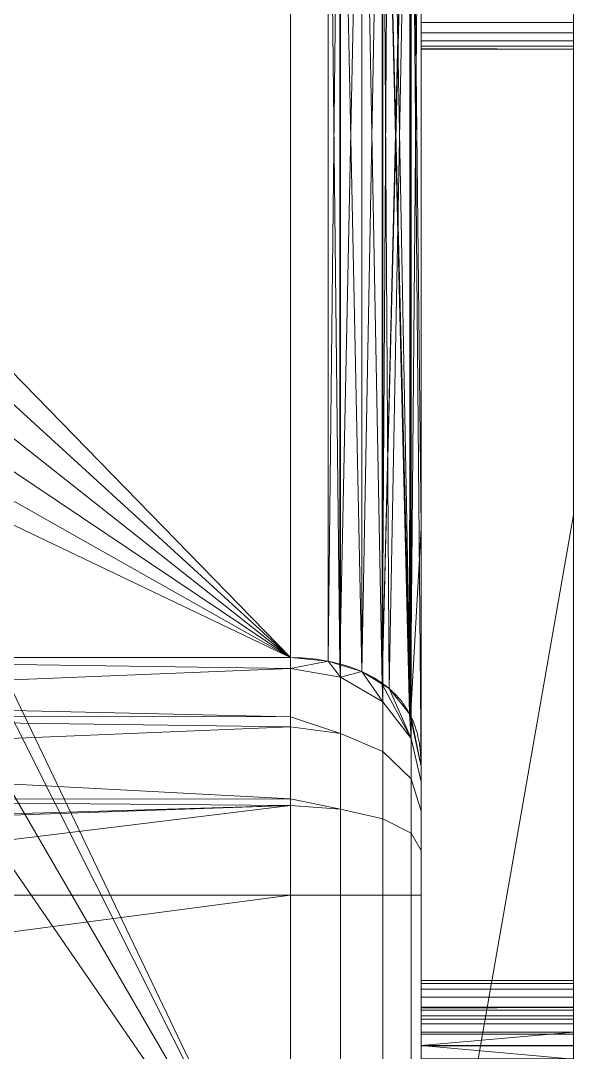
# Model space of a CAD drawing. Header units: millimetres. Extents: x 9475.8 to 9512, y -109.2 to -28.5.
# Drawn here: x 9499.3 to 9512, y -91.06 to -67.37 of the extents above; entities that cross this region are included whole.
import ezdxf

# ---------------------------------------------------------------- set-up
doc = ezdxf.new("R2010")
doc.units = ezdxf.units.MM
doc.layers.add('1', color=7, linetype='Continuous', true_color=0xffffff)

# ---------------------------------------------------------------- blocks, each defined once
blk = doc.blocks.new('130_11_0433_8001_000')
at = {"layer": '1', "color": 252, "linetype": 'Continuous', "lineweight": 18}
for points in [[(9512.000084, -78.721426, 46.500001), (9512.000084, -53.534824, 46.500001), (9508.500099, -34.034822, 46.500001), (9508.500099, -98.692328, 46.500001)], [(9508.500099, -98.692328, -46.500001), (9508.500099, -34.034822, -46.500001), (9512.000084, -53.534824, -46.500001), (9512.000084, -78.721426, -46.500001)], [(9508.500099, -98.692328, 46.500001), (9508.500099, -34.034822, 46.500001), (9508.500099, -66.222958, 38.967222), (9508.500099, -66.846691, 38.967222)], [(9508.500099, -34.034822, -46.500001), (9508.500099, -98.692328, -46.500001), (9508.500099, -66.534825, -39.000001), (9508.500099, -65.924719, -38.87032)], [(9492.045403, -67.061074, 28.5), (9492.890358, -68.960443, 28.5), (9505.49984, -37.034824, 28.5)], [(9492.890358, -68.960443, -28.5), (9492.045403, -67.061074, -28.5), (9505.49984, -37.034824, -28.5)], [(9505.49984, -96.110865, 28.5), (9505.49984, -37.034824, 28.5), (9492.890358, -68.960443, 28.5), (9492.890358, -71.039557, 28.5)], [(9493.000031, -70, -28.5), (9492.890358, -68.960443, -28.5), (9505.49984, -37.034824, -28.5), (9505.49984, -96.110865, -28.5)], [(9505.49984, -37.034824, 28.5), (9505.49984, -96.110865, 28.5), (9506.648064, -96.110865, 28.728362), (9506.648064, -37.034824, 28.728362)], [(9506.648064, -37.034824, -28.728362), (9506.648064, -96.110865, -28.728362), (9505.49984, -96.110865, -28.5), (9505.49984, -37.034824, -28.5)], [(9506.648064, -37.034824, 28.728362), (9506.648064, -96.110865, 28.728362), (9507.621765, -96.110865, 29.378681), (9507.621765, -37.034824, 29.378681)], [(9507.621765, -37.034824, -29.378681), (9507.621765, -96.110865, -29.378681), (9506.648064, -96.110865, -28.728362), (9506.648064, -37.034824, -28.728362)], [(9507.621765, -37.034824, 29.378681), (9507.621765, -96.110865, 29.378681), (9508.271217, -96.110865, 30.35195), (9508.271217, -37.034824, 30.35195)], [(9508.271217, -37.034824, -30.35195), (9508.271217, -96.110865, -30.35195), (9507.621765, -96.110865, -29.378681), (9507.621765, -37.034824, -29.378681)], [(9508.271217, -37.034824, 30.35195), (9508.271217, -96.110865, 30.35195), (9508.500099, -96.110865, 31.500001), (9508.500099, -37.034824, 31.500001)], [(9508.500099, -37.034824, -31.500001), (9508.500099, -96.110865, -31.500001), (9508.271217, -96.110865, -30.35195), (9508.271217, -37.034824, -30.35195)], [(9508.500099, -66.534825, 35.999998), (9508.500099, -37.034824, 31.500001), (9508.500099, -96.110865, 31.500001)], [(9508.500099, -37.034824, -31.500001), (9508.500099, -89.608997, -36.75), (9508.500099, -90.026356, -36.286473)], [(9508.500099, -66.846691, -36.032777), (9508.500099, -89.416251, -37.343208), (9508.500099, -37.034824, -31.500001)], [(9508.500099, -37.034824, -31.500001), (9508.500099, -89.416251, -37.343208), (9508.500099, -89.608997, -36.75)], [(9508.500099, -90.026356, -36.286473), (9508.500099, -90.596169, -36.032777), (9508.500099, -96.110865, -31.500001), (9508.500099, -37.034824, -31.500001)], [(9508.500099, -66.534825, 11.5), (9508.500099, -65.924719, 11.629682), (9508.500099, -53.534824), (9508.500099, -79.029799)], [(9508.500099, -79.029799, 18.750001), (9508.500099, -53.534824, 18.750001), (9508.500099, -66.222958, 14.467222), (9508.500099, -66.846691, 14.467222)], [(9508.500099, -79.029799), (9508.500099, -53.534824), (9508.500099, -66.222958, -11.532779), (9508.500099, -66.846691, -11.532779)], [(9508.500099, -53.534824, 18.750001), (9508.500099, -79.029799, 18.750001), (9508.500099, -79.029799, 19.5), (9508.500099, -55.503685, 19.5)], [(9512.000084, -53.534824, 42.750001), (9512.000084, -78.721426, 42.750001), (9512.000084, -66.846691, 38.967222), (9512.000084, -66.222958, 38.967222)], [(9512.000084, -53.534824, 25.250001), (9512.000084, -78.721426, 25.250001), (9512.000084, -66.846691, 14.467222), (9512.000084, -66.222958, 14.467222)], [(9512.000084, -53.534824), (9512.000084, -78.721426), (9512.000084, -66.846691, -11.532779), (9512.000084, -66.222958, -11.532779)], [(9512.000084, -53.534824, -25.250001), (9512.000084, -78.721426, -25.250001), (9512.000084, -66.846691, -36.032777), (9512.000084, -66.222958, -36.032777)], [(9512.000084, -65.924719, -38.87032), (9512.000084, -66.534825, -39.000001), (9512.000084, -78.721426, -46.500001), (9512.000084, -53.534824, -46.500001)], [(9512.000084, -65.924719, -14.370319), (9512.000084, -66.534825, -14.5), (9512.000084, -78.721426, -25.250001), (9512.000084, -53.534824, -25.250001)], [(9512.000084, -65.924719, 11.629682), (9512.000084, -66.534825, 11.5), (9512.000084, -78.721426), (9512.000084, -53.534824)], [(9512.000084, -65.924719, 36.129683), (9512.000084, -66.534825, 35.999998), (9512.000084, -78.721426, 25.250001), (9512.000084, -53.534824, 25.250001)], [(9512.000084, -53.534824, 42.750001), (9512.000084, -53.534824, 46.500001), (9512.000084, -78.721426, 46.500001), (9512.000084, -78.721426, 42.750001)], [(9508.255005, -83.372176, -20.64395), (9508.500099, -55.512104, -19.507127), (9508.255959, -56.622811, -20.63884)], [(9508.500099, -55.512104, -19.507127), (9508.255005, -83.372176, -20.64395), (9508.500099, -79.029799, -19.5)], [(9508.255959, -56.622811, 20.63884), (9508.500099, -55.512104, 19.507127), (9508.500099, -79.029799, 19.5)], [(9508.500099, -55.512104, 19.507127), (9508.500099, -55.503685, 19.5), (9508.500099, -79.029799, 19.5)], [(9508.500099, -79.029799, -19.5), (9508.500099, -55.503685, -19.5), (9508.500099, -55.512104, -19.507127)], [(9508.500099, -55.503685, -19.5), (9508.500099, -79.029799, -19.5), (9508.500099, -67.14493, -14.370319), (9508.500099, -66.534825, -14.5)], [(9508.237839, -56.706175, -20.723782), (9507.606506, -82.611442, -21.604648), (9507.60746, -82.612209, -21.603562)], [(9508.237839, -56.706175, -20.723782), (9508.236885, -56.711584, -20.729296), (9507.606506, -82.611442, -21.604648)], [(9507.606506, -82.611442, -21.604648), (9508.236885, -56.711584, -20.729296), (9507.766724, -57.289526, -21.464916)], [(9507.60746, -82.612209, -21.603562), (9508.255005, -56.627825, -20.64395), (9508.237839, -56.706175, -20.723782)], [(9507.60746, -82.612209, -21.603562), (9507.766724, -82.710475, -21.464916), (9508.255005, -56.627825, -20.64395)], [(9507.766724, -82.710475, -21.464916), (9508.236885, -83.288416, -20.729296), (9508.255005, -56.627825, -20.64395)], [(9507.766724, -57.289526, 21.464916), (9508.236885, -56.711584, 20.729296), (9508.255005, -83.372176, 20.64395)], [(9508.236885, -83.288416, -20.729296), (9508.237839, -83.293825, -20.723782), (9508.255005, -83.372176, -20.64395), (9508.255005, -56.627825, -20.64395)], [(9508.255005, -83.372176, 20.64395), (9508.236885, -56.711584, 20.729296), (9508.237839, -56.706175, 20.723782)], [(9508.237839, -56.706175, 20.723782), (9508.255005, -56.627825, 20.64395), (9508.255005, -83.372176, 20.64395)], [(9508.255005, -56.627825, 20.64395), (9508.255959, -56.622811, 20.63884), (9508.500099, -79.029799, 19.5)], [(9508.255959, -56.622811, -20.63884), (9508.255005, -56.627825, -20.64395), (9508.255005, -83.372176, -20.64395)], [(9508.255005, -56.627825, 20.64395), (9508.500099, -84.487893, 19.507127), (9508.255959, -83.37719, 20.63884)], [(9508.500099, -79.029799, 19.5), (9508.500099, -84.487893, 19.507127), (9508.255005, -56.627825, 20.64395)], [(9508.255959, -83.37719, 20.63884), (9508.255005, -83.372176, 20.64395), (9508.255005, -56.627825, 20.64395)], [(9507.606506, -82.611442, -21.604648), (9507.766724, -57.289526, -21.464916), (9507.60746, -57.387788, -21.603562)], [(9507.60746, -57.387788, 21.603562), (9507.766724, -57.289526, 21.464916), (9508.255005, -83.372176, 20.64395)], [(9507.606506, -57.388559, 21.604648), (9507.606506, -82.611442, 21.604648), (9507.137299, -82.321458, 22.013806)], [(9507.137299, -57.678543, 22.013806), (9507.606506, -57.388559, 21.604648), (9507.137299, -82.321458, 22.013806)], [(9507.606506, -82.611442, -21.604648), (9507.606506, -57.388559, -21.604648), (9507.137299, -57.678543, -22.013806)], [(9508.237839, -83.293825, 20.723782), (9507.606506, -57.388559, 21.604648), (9507.60746, -57.387788, 21.603562)], [(9507.60746, -57.387788, -21.603562), (9507.606506, -57.388559, -21.604648), (9507.606506, -82.611442, -21.604648)], [(9507.606506, -57.388559, 21.604648), (9507.766724, -82.710475, 21.464916), (9507.60746, -82.612209, 21.603562)], [(9507.606506, -57.388559, 21.604648), (9508.236885, -83.288416, 20.729296), (9507.766724, -82.710475, 21.464916)], [(9508.237839, -83.293825, 20.723782), (9508.236885, -83.288416, 20.729296), (9507.606506, -57.388559, 21.604648)], [(9507.60746, -82.612209, 21.603562), (9507.606506, -82.611442, 21.604648), (9507.606506, -57.388559, 21.604648)], [(9507.60746, -57.387788, 21.603562), (9508.255005, -83.372176, 20.64395), (9508.237839, -83.293825, 20.723782)], [(9506.63662, -57.833727, 22.246676), (9507.137299, -57.678543, 22.013806), (9507.137299, -82.321458, 22.013806)], [(9506.63662, -82.166269, -22.246676), (9507.137299, -57.678543, -22.013806), (9506.63662, -57.833727, -22.246676)], [(9506.63662, -82.166269, -22.246676), (9507.137299, -82.321458, -22.013806), (9507.137299, -57.678543, -22.013806)], [(9507.137299, -82.321458, -22.013806), (9507.606506, -82.611442, -21.604648), (9507.137299, -57.678543, -22.013806)], [(9491.881371, -65.689757, -22.500001), (9493.298531, -67.64093, -22.500001), (9505.49984, -57.999998, -22.500001)], [(9505.49984, -57.999998, 22.500001), (9493.673325, -68.794109, 22.500001), (9492.691994, -66.590846, 22.500001)], [(9493.298531, -67.64093, -22.500001), (9493.800163, -70, -22.500001), (9505.49984, -82.000002, -22.500001), (9505.49984, -57.999998, -22.500001)], [(9505.49984, -57.999998, 22.500001), (9505.49984, -82.000002, 22.500001), (9493.673325, -71.205884, 22.500001), (9493.673325, -68.794109, 22.500001)], [(9506.368637, -82.083128, 22.371445), (9505.49984, -82.000002, 22.500001), (9505.49984, -57.999998, 22.500001), (9506.368637, -57.916876, 22.371445)], [(9506.368637, -57.916876, -22.371445), (9505.49984, -57.999998, -22.500001), (9505.49984, -82.000002, -22.500001), (9506.368637, -82.083128, -22.371445)], [(9506.63662, -57.833839, 22.246845), (9506.63662, -82.166158, 22.246845), (9506.368637, -82.083128, 22.371445)], [(9506.368637, -57.916876, 22.371445), (9506.63662, -57.833839, 22.246845), (9506.368637, -82.083128, 22.371445)], [(9506.63662, -82.166158, -22.246845), (9506.63662, -57.833839, -22.246845), (9506.368637, -57.916876, -22.371445)], [(9506.368637, -82.083128, -22.371445), (9506.63662, -82.166158, -22.246845), (9506.368637, -57.916876, -22.371445)], [(9506.63662, -57.833727, 22.246676), (9507.137299, -82.321458, 22.013806), (9506.63662, -82.166269, 22.246676)], [(9506.63662, -82.166269, 22.246676), (9506.63662, -82.166158, 22.246845), (9506.63662, -57.833839, 22.246845), (9506.63662, -57.833727, 22.246676)], [(9506.63662, -57.833727, -22.246676), (9506.63662, -57.833839, -22.246845), (9506.63662, -82.166158, -22.246845), (9506.63662, -82.166269, -22.246676)], [(9508.500099, -96.110865, 31.500001), (9508.500099, -67.14493, 36.129683), (9508.500099, -66.534825, 35.999998)], [(9508.500099, -67.14493, -38.87032), (9508.500099, -66.534825, -39.000001), (9508.500099, -98.692328, -46.500001)], [(9508.500099, -79.029799), (9508.500099, -67.14493, 11.629682), (9508.500099, -66.534825, 11.5)], [(9512.000084, -78.721426, 25.250001), (9512.000084, -66.534825, 35.999998), (9512.000084, -67.14493, 36.129683)], [(9512.000084, -78.721426), (9512.000084, -66.534825, 11.5), (9512.000084, -67.14493, 11.629682)], [(9512.000084, -78.721426, -25.250001), (9512.000084, -66.534825, -14.5), (9512.000084, -67.14493, -14.370319)], [(9512.000084, -78.721426, -46.500001), (9512.000084, -66.534825, -39.000001), (9512.000084, -67.14493, -38.87032)], [(9508.500099, -66.846691, 38.967222), (9508.500099, -67.416504, 38.713526), (9508.500099, -98.692328, 46.500001)], [(9512.000084, -67.416504, 38.713526), (9508.500099, -67.416504, 38.713526), (9508.500099, -66.846691, 38.967222), (9512.000084, -66.846691, 38.967222)], [(9508.500099, -66.846691, -36.032777), (9508.500099, -67.416504, -36.286473), (9508.500099, -89.416251, -37.343208)], [(9512.000084, -67.416504, -36.286473), (9508.500099, -67.416504, -36.286473), (9508.500099, -66.846691, -36.032777), (9512.000084, -66.846691, -36.032777)], [(9508.500099, -66.846691, 14.467222), (9508.500099, -67.416504, 14.213526), (9508.500099, -79.029799, 18.750001)], [(9508.500099, -66.846691, -11.532779), (9508.500099, -67.416504, -11.786475), (9508.500099, -79.029799)], [(9512.000084, -67.416504, 14.213526), (9508.500099, -67.416504, 14.213526), (9508.500099, -66.846691, 14.467222), (9512.000084, -66.846691, 14.467222)], [(9512.000084, -67.416504, -11.786475), (9508.500099, -67.416504, -11.786475), (9508.500099, -66.846691, -11.532779), (9512.000084, -66.846691, -11.532779)], [(9512.000084, -78.721426, 42.750001), (9512.000084, -67.416504, 38.713526), (9512.000084, -66.846691, 38.967222)], [(9512.000084, -78.721426, 25.250001), (9512.000084, -67.416504, 14.213526), (9512.000084, -66.846691, 14.467222)], [(9512.000084, -78.721426), (9512.000084, -67.416504, -11.786475), (9512.000084, -66.846691, -11.532779)], [(9512.000084, -78.721426, -25.250001), (9512.000084, -67.416504, -36.286473), (9512.000084, -66.846691, -36.032777)], [(9508.500099, -96.110865, 31.500001), (9508.500099, -67.649543, 36.496304), (9508.500099, -67.14493, 36.129683)], [(9512.000084, -67.14493, 36.129683), (9508.500099, -67.14493, 36.129683), (9508.500099, -67.649543, 36.496304), (9512.000084, -67.649543, 36.496304)], [(9508.500099, -98.692328, -46.500001), (9508.500099, -67.649543, -38.503695), (9508.500099, -67.14493, -38.87032)], [(9512.000084, -67.14493, -38.87032), (9508.500099, -67.14493, -38.87032), (9508.500099, -67.649543, -38.503695), (9512.000084, -67.649543, -38.503695)], [(9508.500099, -67.649543, 11.996304), (9508.500099, -67.14493, 11.629682), (9508.500099, -79.029799)], [(9508.500099, -67.649543, -14.003696), (9508.500099, -67.14493, -14.370319), (9508.500099, -79.029799, -19.5)], [(9512.000084, -67.14493, 11.629682), (9508.500099, -67.14493, 11.629682), (9508.500099, -67.649543, 11.996304), (9512.000084, -67.649543, 11.996304)], [(9512.000084, -67.14493, -14.370319), (9508.500099, -67.14493, -14.370319), (9508.500099, -67.649543, -14.003696), (9512.000084, -67.649543, -14.003696)], [(9512.000084, -78.721426, 25.250001), (9512.000084, -67.14493, 36.129683), (9512.000084, -67.649543, 36.496304)], [(9512.000084, -67.14493, 11.629682), (9512.000084, -67.649543, 11.996304), (9512.000084, -78.721426)], [(9512.000084, -78.721426, -25.250001), (9512.000084, -67.14493, -14.370319), (9512.000084, -67.649543, -14.003696)], [(9512.000084, -67.14493, -38.87032), (9512.000084, -67.649543, -38.503695), (9512.000084, -78.721426, -46.500001)], [(9508.500099, -89.481451, 37.963524), (9508.500099, -67.416504, 38.713526), (9508.500099, -67.833863, 38.249999)], [(9508.500099, -67.416504, 38.713526), (9508.500099, -89.793317, 38.503695), (9508.500099, -90.29793, 38.87032)], [(9508.500099, -89.481451, 37.963524), (9508.500099, -89.793317, 38.503695), (9508.500099, -67.416504, 38.713526)], [(9508.500099, -90.29793, 38.87032), (9508.500099, -90.908036, 39.000001), (9508.500099, -98.692328, 46.500001), (9508.500099, -67.416504, 38.713526)], [(9512.000084, -67.833863, 38.249999), (9508.500099, -67.833863, 38.249999), (9508.500099, -67.416504, 38.713526), (9512.000084, -67.416504, 38.713526)], [(9508.500099, -89.416251, -37.343208), (9508.500099, -67.416504, -36.286473), (9508.500099, -67.833863, -36.75)], [(9512.000084, -67.833863, -36.75), (9508.500099, -67.833863, -36.75), (9508.500099, -67.416504, -36.286473), (9512.000084, -67.416504, -36.286473)], [(9508.500099, -79.029799, 18.750001), (9508.500099, -67.416504, 14.213526), (9508.500099, -67.833863, 13.75)], [(9508.500099, -79.029799), (9508.500099, -67.416504, -11.786475), (9508.500099, -67.833863, -12.25)], [(9512.000084, -67.833863, 13.75), (9508.500099, -67.833863, 13.75), (9508.500099, -67.416504, 14.213526), (9512.000084, -67.416504, 14.213526)], [(9512.000084, -67.833863, -12.25), (9508.500099, -67.833863, -12.25), (9508.500099, -67.416504, -11.786475), (9512.000084, -67.416504, -11.786475)], [(9512.000084, -67.833863, 38.249999), (9512.000084, -67.416504, 38.713526), (9512.000084, -78.721426, 42.750001)], [(9512.000084, -67.833863, 13.75), (9512.000084, -67.416504, 14.213526), (9512.000084, -78.721426, 25.250001)], [(9512.000084, -67.833863, -12.25), (9512.000084, -67.416504, -11.786475), (9512.000084, -78.721426)], [(9512.000084, -67.833863, -36.75), (9512.000084, -67.416504, -36.286473), (9512.000084, -78.721426, -25.250001)], [(9508.500099, -67.96141, 37.036475), (9508.500099, -67.649543, 36.496304), (9508.500099, -96.110865, 31.500001)], [(9512.000084, -67.649543, 36.496304), (9508.500099, -67.649543, 36.496304), (9508.500099, -67.96141, 37.036475), (9512.000084, -67.96141, 37.036475)], [(9508.500099, -67.96141, -37.963524), (9508.500099, -67.649543, -38.503695), (9508.500099, -98.692328, -46.500001)], [(9512.000084, -67.649543, -38.503695), (9508.500099, -67.649543, -38.503695), (9508.500099, -67.96141, -37.963524), (9512.000084, -67.96141, -37.963524)], [(9508.500099, -67.96141, 12.536475), (9508.500099, -67.649543, 11.996304), (9508.500099, -79.029799)], [(9508.500099, -67.96141, -13.463525), (9508.500099, -67.649543, -14.003696), (9508.500099, -79.029799, -19.5)], [(9512.000084, -67.649543, 11.996304), (9508.500099, -67.649543, 11.996304), (9508.500099, -67.96141, 12.536475), (9512.000084, -67.96141, 12.536475)], [(9512.000084, -67.649543, -14.003696), (9508.500099, -67.649543, -14.003696), (9508.500099, -67.96141, -13.463525), (9512.000084, -67.96141, -13.463525)], [(9512.000084, -78.721426, 25.250001), (9512.000084, -67.649543, 36.496304), (9512.000084, -67.96141, 37.036475)], [(9512.000084, -78.721426), (9512.000084, -67.649543, 11.996304), (9512.000084, -67.96141, 12.536475)], [(9512.000084, -78.721426, -25.250001), (9512.000084, -67.649543, -14.003696), (9512.000084, -67.96141, -13.463525)], [(9512.000084, -78.721426, -46.500001), (9512.000084, -67.649543, -38.503695), (9512.000084, -67.96141, -37.963524)], [(9508.500099, -67.833863, 38.249999), (9508.500099, -68.026602, 37.656792), (9508.500099, -89.416251, 37.343208), (9508.500099, -89.481451, 37.963524)], [(9512.000084, -68.026602, 37.656792), (9508.500099, -68.026602, 37.656792), (9508.500099, -67.833863, 38.249999), (9512.000084, -67.833863, 38.249999)], [(9508.500099, -67.833863, -36.75), (9508.500099, -68.026602, -37.343208), (9508.500099, -89.481451, -37.963524), (9508.500099, -89.416251, -37.343208)], [(9512.000084, -68.026602, -37.343208), (9508.500099, -68.026602, -37.343208), (9508.500099, -67.833863, -36.75), (9512.000084, -67.833863, -36.75)], [(9508.500099, -67.833863, 13.75), (9508.500099, -68.026602, 13.156793), (9508.500099, -79.029799, 18.750001)], [(9508.500099, -67.833863, -12.25), (9508.500099, -68.026602, -12.843207), (9508.500099, -79.029799, -13), (9508.500099, -79.029799)], [(9512.000084, -68.026602, 13.156793), (9508.500099, -68.026602, 13.156793), (9508.500099, -67.833863, 13.75), (9512.000084, -67.833863, 13.75)], [(9512.000084, -68.026602, -12.843207), (9508.500099, -68.026602, -12.843207), (9508.500099, -67.833863, -12.25), (9512.000084, -67.833863, -12.25)], [(9508.500099, -90.908036, 35.999998), (9508.500099, -68.026602, 37.656792), (9508.500099, -67.96141, 37.036475), (9508.500099, -96.110865, 31.500001)], [(9512.000084, -67.96141, 37.036475), (9508.500099, -67.96141, 37.036475), (9508.500099, -68.026602, 37.656792), (9512.000084, -68.026602, 37.656792)], [(9508.500099, -90.908036, -39.000001), (9508.500099, -68.026602, -37.343208), (9508.500099, -67.96141, -37.963524), (9508.500099, -98.692328, -46.500001)], [(9512.000084, -67.96141, -37.963524), (9508.500099, -67.96141, -37.963524), (9508.500099, -68.026602, -37.343208), (9512.000084, -68.026602, -37.343208)], [(9508.500099, -79.029799), (9508.500099, -79.029799, 18.750001), (9508.500099, -68.026602, 13.156793), (9508.500099, -67.96141, 12.536475)], [(9508.500099, -79.029799, -19.5), (9508.500099, -79.029799, -13), (9508.500099, -68.010129, -13), (9508.500099, -67.96141, -13.463525)], [(9512.000084, -67.96141, 12.536475), (9508.500099, -67.96141, 12.536475), (9508.500099, -68.026602, 13.156793), (9512.000084, -68.026602, 13.156793)], [(9512.000084, -68.026602, -12.843207), (9512.000084, -67.96141, -13.463525), (9508.500099, -67.96141, -13.463525), (9508.500099, -68.010129, -13)], [(9512.000084, -78.721426, 42.750001), (9512.000084, -68.026602, 37.656792), (9512.000084, -67.833863, 38.249999)], [(9512.000084, -78.721426, 25.250001), (9512.000084, -68.026602, 13.156793), (9512.000084, -67.833863, 13.75)], [(9512.000084, -78.721426), (9512.000084, -68.026602, -12.843207), (9512.000084, -67.833863, -12.25)], [(9512.000084, -78.721426, -25.250001), (9512.000084, -68.026602, -37.343208), (9512.000084, -67.833863, -36.75)], [(9512.000084, -67.96141, 37.036475), (9512.000084, -68.026602, 37.656792), (9512.000084, -78.721426, 42.750001), (9512.000084, -78.721426, 25.250001)], [(9512.000084, -67.96141, 12.536475), (9512.000084, -68.026602, 13.156793), (9512.000084, -78.721426, 25.250001), (9512.000084, -78.721426)], [(9512.000084, -67.96141, -13.463525), (9512.000084, -68.026602, -12.843207), (9512.000084, -78.721426), (9512.000084, -78.721426, -25.250001)], [(9512.000084, -67.96141, -37.963524), (9512.000084, -68.026602, -37.343208), (9512.000084, -78.721426, -25.250001), (9512.000084, -78.721426, -46.500001)], [(9508.500099, -68.026602, -12.843207), (9508.500099, -68.010129, -13), (9508.500099, -79.029799, -13)], [(9508.500099, -68.010129, -13), (9508.500099, -68.026602, -12.843207), (9512.000084, -68.026602, -12.843207)], [(9508.500099, -68.026602, 37.656792), (9508.500099, -90.908036, 35.999998), (9508.500099, -90.596169, 36.032777)], [(9508.500099, -90.596169, 36.032777), (9508.500099, -90.026356, 36.286473), (9508.500099, -68.026602, 37.656792)], [(9508.500099, -90.026356, 36.286473), (9508.500099, -89.608997, 36.75), (9508.500099, -68.026602, 37.656792)], [(9508.500099, -89.608997, 36.75), (9508.500099, -89.416251, 37.343208), (9508.500099, -68.026602, 37.656792)], [(9508.500099, -68.026602, -37.343208), (9508.500099, -89.793317, -38.503695), (9508.500099, -89.481451, -37.963524)], [(9508.500099, -68.026602, -37.343208), (9508.500099, -90.908036, -39.000001), (9508.500099, -90.29793, -38.87032)], [(9508.500099, -90.29793, -38.87032), (9508.500099, -89.793317, -38.503695), (9508.500099, -68.026602, -37.343208)], [(9505.49984, -96.110865, -28.5), (9492.890358, -71.039557, -28.5), (9493.000031, -70, -28.5)], [(9505.49984, -82.000002, -22.500001), (9493.800163, -70, -22.500001), (9493.298531, -72.35907, -22.500001)], [(9492.890358, -71.039557, 28.5), (9492.045403, -72.938927, 28.5), (9505.49984, -96.110865, 28.5)], [(9505.49984, -96.110865, -28.5), (9492.045403, -72.938927, -28.5), (9492.890358, -71.039557, -28.5)], [(9492.691994, -73.409155, 22.500001), (9493.673325, -71.205884, 22.500001), (9505.49984, -82.000002, 22.500001)], [(9505.49984, -82.000002, -22.500001), (9493.298531, -72.35907, -22.500001), (9491.881371, -74.310243, -22.500001)], [(9505.49984, -96.110865, 28.5), (9492.045403, -72.938927, 28.5), (9490.50045, -74.330129, 28.5)], [(9490.50045, -74.330129, -28.5), (9492.045403, -72.938927, -28.5), (9505.49984, -96.110865, -28.5)], [(9490.90004, -75.022951, 22.500001), (9492.691994, -73.409155, 22.500001), (9505.49984, -82.000002, 22.500001)], [(9491.881371, -74.310243, -22.500001), (9489.79187, -75.516127, -22.500001), (9487.999916, -82.000002, -22.500001), (9505.49984, -82.000002, -22.500001)], [(9498.865128, -97.5274, 28.5), (9505.49984, -96.110865, 28.5), (9490.50045, -74.330129, 28.5)], [(9490.50045, -74.330129, -28.5), (9505.49984, -96.110865, -28.5), (9498.865128, -97.5274, -28.5)], [(9505.49984, -82.000002, 22.500001), (9487.999916, -82.000002, 22.500001), (9488.606453, -75.768225, 22.500001), (9490.90004, -75.022951, 22.500001)], [(9508.500099, -98.692328, 46.500001), (9512.000084, -92.716403, 46.500001), (9512.000084, -78.721426, 46.500001)], [(9508.500099, -98.692328, -46.500001), (9512.000084, -78.721426, -46.500001), (9512.000084, -92.716403, -46.500001)], [(9512.000084, -78.721426, 25.250001), (9512.000084, -89.608997, 36.75), (9512.000084, -90.026356, 36.286473)], [(9512.000084, -78.721426, 25.250001), (9512.000084, -78.721426, 42.750001), (9512.000084, -89.416251, 37.343208), (9512.000084, -89.608997, 36.75)], [(9512.000084, -78.721426, 42.750001), (9512.000084, -89.793317, 38.503695), (9512.000084, -89.481451, 37.963524)], [(9512.000084, -78.721426, 42.750001), (9512.000084, -92.716403, 42.750001), (9512.000084, -90.908036, 39.000001), (9512.000084, -90.29793, 38.87032)], [(9512.000084, -89.481451, 37.963524), (9512.000084, -89.416251, 37.343208), (9512.000084, -78.721426, 42.750001)], [(9512.000084, -90.29793, 38.87032), (9512.000084, -89.793317, 38.503695), (9512.000084, -78.721426, 42.750001)], [(9512.000084, -90.596169, -36.032777), (9512.000084, -90.026356, -36.286473), (9512.000084, -78.721426, -25.250001), (9512.000084, -92.716403, -25.250001)], [(9512.000084, -78.721426, -46.500001), (9512.000084, -89.793317, -38.503695), (9512.000084, -90.29793, -38.87032)], [(9512.000084, -78.721426, -46.500001), (9512.000084, -78.721426, -25.250001), (9512.000084, -89.416251, -37.343208), (9512.000084, -89.481451, -37.963524)], [(9512.000084, -90.026356, -36.286473), (9512.000084, -89.608997, -36.75), (9512.000084, -78.721426, -25.250001)], [(9512.000084, -89.481451, -37.963524), (9512.000084, -89.793317, -38.503695), (9512.000084, -78.721426, -46.500001)], [(9512.000084, -89.608997, -36.75), (9512.000084, -89.416251, -37.343208), (9512.000084, -78.721426, -25.250001)], [(9512.000084, -92.716403, -25.250001), (9512.000084, -78.721426, -25.250001), (9512.000084, -90.643093, -14.213526), (9512.000084, -91.212906, -14.467222)], [(9512.000084, -78.721426, -25.250001), (9512.000084, -90.032987, -13.156793), (9512.000084, -90.225734, -13.75)], [(9512.000084, -78.721426), (9512.000084, -92.716403), (9512.000084, -91.524772, -11.5), (9512.000084, -90.914667, -11.629682)], [(9512.000084, -90.225734, -13.75), (9512.000084, -90.643093, -14.213526), (9512.000084, -78.721426, -25.250001)], [(9512.000084, -78.721426), (9512.000084, -90.410054, -11.996304), (9512.000084, -90.098187, -12.536475)], [(9512.000084, -90.914667, -11.629682), (9512.000084, -90.410054, -11.996304), (9512.000084, -78.721426)], [(9512.000084, -90.098187, -12.536475), (9512.000084, -90.032987, -13.156793), (9512.000084, -78.721426, -25.250001), (9512.000084, -78.721426)], [(9512.000084, -78.721426, 25.250001), (9512.000084, -90.410054, 14.003696), (9512.000084, -90.098187, 13.463525)], [(9512.000084, -78.721426, 25.250001), (9512.000084, -90.914667, 14.370319), (9512.000084, -90.410054, 14.003696)], [(9512.000084, -92.716403), (9512.000084, -78.721426), (9512.000084, -90.643093, 11.786475), (9512.000084, -91.212906, 11.532779)], [(9512.000084, -78.721426), (9512.000084, -90.032987, 12.843207), (9512.000084, -90.225734, 12.25)], [(9512.000084, -91.524772, 14.5), (9512.000084, -90.914667, 14.370319), (9512.000084, -78.721426, 25.250001), (9512.000084, -92.716403, 25.250001)], [(9512.000084, -90.225734, 12.25), (9512.000084, -90.643093, 11.786475), (9512.000084, -78.721426)], [(9512.000084, -90.098187, 13.463525), (9512.000084, -90.032987, 12.843207), (9512.000084, -78.721426), (9512.000084, -78.721426, 25.250001)], [(9512.000084, -90.29793, -38.87032), (9512.000084, -90.908036, -39.000001), (9512.000084, -92.716403, -46.500001), (9512.000084, -78.721426, -46.500001)], [(9512.000084, -90.026356, 36.286473), (9512.000084, -90.596169, 36.032777), (9512.000084, -92.716403, 25.250001), (9512.000084, -78.721426, 25.250001)], [(9512.000084, -78.721426, 42.750001), (9512.000084, -78.721426, 46.500001), (9512.000084, -92.716403, 46.500001), (9512.000084, -92.716403, 42.750001)], [(9508.255005, -83.372176, -20.64395), (9508.255959, -83.37719, -20.63884), (9508.500099, -79.029799, -19.5)], [(9508.255959, -83.37719, -20.63884), (9508.500099, -84.487893, -19.507127), (9508.500099, -79.029799, -19.5)], [(9508.500099, -79.029799, 19.5), (9508.500099, -84.496319, 19.5), (9508.500099, -84.487893, 19.507127)], [(9508.500099, -84.487893, -19.507127), (9508.500099, -84.496319, -19.5), (9508.500099, -79.029799, -19.5)], [(9508.500099, -91.524772, 11.5), (9508.500099, -91.212906, 11.532779), (9508.500099, -79.029799), (9508.500099, -96.399561)], [(9508.500099, -79.029799, 18.750001), (9508.500099, -90.032987, 12.843207), (9508.500099, -90.098187, 13.463525)], [(9508.500099, -91.212906, 11.532779), (9508.500099, -90.643093, 11.786475), (9508.500099, -79.029799)], [(9508.500099, -90.098187, 13.463525), (9508.500099, -90.410054, 14.003696), (9508.500099, -79.029799, 18.750001)], [(9508.500099, -90.643093, 11.786475), (9508.500099, -90.225734, 12.25), (9508.500099, -79.029799)], [(9508.500099, -90.410054, 14.003696), (9508.500099, -90.914667, 14.370319), (9508.500099, -79.029799, 18.750001)], [(9508.500099, -90.225734, 12.25), (9508.500099, -90.032987, 12.843207), (9508.500099, -79.029799, 18.750001), (9508.500099, -79.029799)], [(9508.500099, -96.399561), (9508.500099, -79.029799), (9508.500099, -90.914667, -11.629682), (9508.500099, -91.524772, -11.5)], [(9508.500099, -79.029799), (9508.500099, -79.029799, -13), (9508.500099, -90.098187, -12.536475), (9508.500099, -90.410054, -11.996304)], [(9508.500099, -79.029799, -13), (9508.500099, -90.049468, -13), (9508.500099, -90.098187, -12.536475)], [(9508.500099, -90.410054, -11.996304), (9508.500099, -90.914667, -11.629682), (9508.500099, -79.029799)], [(9508.500099, -79.029799, -13), (9508.500099, -79.029799, -19.5), (9508.500099, -84.496319, -19.5)], [(9508.500099, -84.496319, -19.5), (9508.500099, -90.225734, -13.75), (9508.500099, -90.032987, -13.156793), (9508.500099, -79.029799, -13)], [(9508.500099, -90.032987, -13.156793), (9508.500099, -90.049468, -13), (9508.500099, -79.029799, -13)], [(9508.500099, -84.496319, 19.5), (9508.500099, -79.029799, 19.5), (9508.500099, -79.029799, 18.750001), (9508.500099, -96.399561, 18.750001)], [(9508.500099, -90.914667, 14.370319), (9508.500099, -91.524772, 14.5), (9508.500099, -96.399561, 18.750001), (9508.500099, -79.029799, 18.750001)], [(9487.999916, -82.964264, 23.979831), (9487.999916, -82.000002, 22.500001), (9505.49984, -82.252197, 22.989567)], [(9487.999916, -82.000002, 22.500001), (9505.49984, -82.000002, 22.500001), (9505.49984, -82.252197, 22.989567)], [(9505.49984, -82.252197, -22.989567), (9487.999916, -82.000002, -22.500001), (9487.999916, -82.964264, -23.979831)], [(9505.49984, -82.252197, -22.989567), (9505.49984, -82.000002, -22.500001), (9487.999916, -82.000002, -22.500001)], [(9505.49984, -82.252197, 22.989567), (9505.49984, -82.000002, 22.500001), (9506.368637, -82.083128, 22.371445)], [(9506.368637, -82.083128, -22.371445), (9505.49984, -82.000002, -22.500001), (9505.49984, -82.252197, -22.989567)], [(9506.368637, -82.083128, 22.371445), (9506.648064, -82.450189, 22.875782), (9505.49984, -82.252197, 22.989567)], [(9505.49984, -82.252197, -22.989567), (9506.648064, -82.450189, -22.875782), (9506.368637, -82.083128, -22.371445)], [(9506.368637, -82.083128, 22.371445), (9506.63662, -82.166158, 22.246845), (9506.63662, -82.166269, 22.246676), (9506.648064, -82.450189, 22.875782)], [(9506.648064, -82.450189, -22.875782), (9506.63662, -82.166269, -22.246676), (9506.63662, -82.166158, -22.246845), (9506.368637, -82.083128, -22.371445)], [(9506.648064, -82.450189, 22.875782), (9506.63662, -82.166269, 22.246676), (9507.137299, -82.321458, 22.013806)], [(9507.137299, -82.321458, -22.013806), (9506.63662, -82.166269, -22.246676), (9506.648064, -82.450189, -22.875782)], [(9505.49984, -82.252197, 22.989567), (9505.49984, -83.358362, 24.312336), (9487.999916, -82.964264, 23.979831)], [(9487.999916, -82.964264, -23.979831), (9505.49984, -83.358362, -24.312336), (9505.49984, -82.252197, -22.989567)], [(9505.49984, -83.358362, 24.312336), (9505.49984, -82.252197, 22.989567), (9506.648064, -82.450189, 22.875782), (9506.648064, -83.738506, 24.416365)], [(9506.648064, -83.738506, -24.416365), (9506.648064, -82.450189, -22.875782), (9505.49984, -82.252197, -22.989567), (9505.49984, -83.358362, -24.312336)], [(9507.137299, -82.321458, 22.013806), (9507.621765, -83.014034, 22.551754), (9506.648064, -82.450189, 22.875782)], [(9506.648064, -82.450189, -22.875782), (9507.621765, -83.014034, -22.551754), (9507.137299, -82.321458, -22.013806)], [(9507.621765, -83.014034, 22.551754), (9507.137299, -82.321458, 22.013806), (9507.606506, -82.611442, 21.604648)], [(9507.606506, -82.611442, -21.604648), (9507.137299, -82.321458, -22.013806), (9507.621765, -83.014034, -22.551754)], [(9506.648064, -83.738506, 24.416365), (9506.648064, -82.450189, 22.875782), (9507.621765, -83.014034, 22.551754), (9507.621765, -84.157191, 23.918752)], [(9506.648064, -82.450189, -22.875782), (9506.648064, -83.738506, -24.416365), (9507.621765, -84.157191, -23.918752), (9507.621765, -83.014034, -22.551754)], [(9507.606506, -82.611442, 21.604648), (9507.60746, -82.612209, 21.603562), (9507.621765, -83.014034, 22.551754)], [(9507.621765, -83.014034, -22.551754), (9507.60746, -82.612209, -21.603562), (9507.606506, -82.611442, -21.604648)], [(9508.271217, -83.857886, 22.066811), (9507.621765, -83.014034, 22.551754), (9507.60746, -82.612209, 21.603562)], [(9507.60746, -82.612209, 21.603562), (9507.766724, -82.710475, 21.464916), (9508.271217, -83.857886, 22.066811)], [(9508.271217, -83.857886, -22.066811), (9507.766724, -82.710475, -21.464916), (9507.60746, -82.612209, -21.603562)], [(9507.60746, -82.612209, -21.603562), (9507.621765, -83.014034, -22.551754), (9508.271217, -83.857886, -22.066811)], [(9508.271217, -83.857886, 22.066811), (9507.766724, -82.710475, 21.464916), (9508.236885, -83.288416, 20.729296)], [(9508.236885, -83.288416, -20.729296), (9507.766724, -82.710475, -21.464916), (9508.271217, -83.857886, -22.066811)], [(9505.49984, -83.358362, 24.312336), (9487.999916, -83.352253, 24.305202), (9487.999916, -82.964264, 23.979831)], [(9487.999916, -82.964264, -23.979831), (9487.999916, -83.352253, -24.305202), (9505.49984, -83.358362, -24.312336)], [(9507.621765, -84.157191, 23.918752), (9507.621765, -83.014034, 22.551754), (9508.271217, -83.857886, 22.066811), (9508.271217, -84.783792, 23.174021)], [(9507.621765, -83.014034, -22.551754), (9507.621765, -84.157191, -23.918752), (9508.271217, -84.783792, -23.174021), (9508.271217, -83.857886, -22.066811)], [(9487.999916, -83.352253, 24.305202), (9505.49984, -83.358362, 24.312336), (9505.49984, -83.591484, 24.591103)], [(9487.999916, -84.317632, 25.114778), (9487.999916, -83.352253, 24.305202), (9505.49984, -83.591484, 24.591103)], [(9505.49984, -83.591484, -24.591103), (9487.999916, -83.352253, -24.305202), (9487.999916, -84.317632, -25.114778)], [(9505.49984, -83.591484, -24.591103), (9505.49984, -83.358362, -24.312336), (9487.999916, -83.352253, -24.305202)], [(9506.648064, -83.738506, 24.416365), (9505.49984, -83.591484, 24.591103), (9505.49984, -83.358362, 24.312336)], [(9505.49984, -83.358362, -24.312336), (9505.49984, -83.591484, -24.591103), (9506.648064, -83.738506, -24.416365)], [(9508.271217, -83.857886, 22.066811), (9508.236885, -83.288416, 20.729296), (9508.237839, -83.293825, 20.723782)], [(9508.237839, -83.293825, -20.723782), (9508.236885, -83.288416, -20.729296), (9508.271217, -83.857886, -22.066811)], [(9508.271217, -83.367415, 20.709369), (9508.237839, -83.293825, 20.723782), (9508.255005, -83.372176, 20.64395)], [(9508.237839, -83.293825, 20.723782), (9508.271217, -83.367415, 20.709369), (9508.271217, -83.857886, 22.066811)], [(9508.271217, -83.857886, -22.066811), (9508.271217, -83.367415, -20.709369), (9508.237839, -83.293825, -20.723782)], [(9508.237839, -83.293825, -20.723782), (9508.271217, -83.367415, -20.709369), (9508.255959, -83.37719, -20.63884), (9508.255005, -83.372176, -20.64395)], [(9508.255005, -83.372176, 20.64395), (9508.255959, -83.37719, 20.63884), (9508.271217, -83.367415, 20.709369)], [(9508.500099, -84.498547, 20.513037), (9508.271217, -83.367415, 20.709369), (9508.255959, -83.37719, 20.63884)], [(9508.255959, -83.37719, -20.63884), (9508.271217, -83.367415, -20.709369), (9508.500099, -84.498547, -20.513037)], [(9508.255959, -83.37719, 20.63884), (9508.500099, -84.487893, 19.507127), (9508.500099, -84.498547, 20.513037)], [(9508.500099, -84.498547, -20.513037), (9508.500099, -84.487893, -19.507127), (9508.255959, -83.37719, -20.63884)], [(9508.271217, -83.857886, 22.066811), (9508.271217, -83.367415, 20.709369), (9508.500099, -84.498547, 20.513037), (9508.500099, -84.853277, 21.494783)], [(9508.271217, -83.367415, -20.709369), (9508.271217, -83.857886, -22.066811), (9508.500099, -84.853277, -21.494783), (9508.500099, -84.498547, -20.513037)], [(9487.999916, -84.317632, 25.114778), (9505.49984, -83.591484, 24.591103), (9505.49984, -85.241549, 25.545977)], [(9505.49984, -85.241549, -25.545977), (9505.49984, -83.591484, -24.591103), (9487.999916, -84.317632, -25.114778)], [(9505.49984, -85.241549, 25.545977), (9505.49984, -83.591484, 24.591103), (9506.648064, -83.738506, 24.416365), (9506.648064, -85.476711, 25.422245)], [(9506.648064, -85.476711, -25.422245), (9506.648064, -83.738506, -24.416365), (9505.49984, -83.591484, -24.591103), (9505.49984, -85.241549, -25.545977)], [(9506.648064, -85.476711, 25.422245), (9506.648064, -83.738506, 24.416365), (9507.621765, -84.157191, 23.918752), (9507.621765, -85.699543, 24.811294)], [(9506.648064, -83.738506, -24.416365), (9506.648064, -85.476711, -25.422245), (9507.621765, -85.699543, -24.811294), (9507.621765, -84.157191, -23.918752)], [(9508.271217, -84.783792, 23.174021), (9508.271217, -83.857886, 22.066811), (9508.500099, -84.853277, 21.494783), (9508.500099, -85.52292, 22.295551)], [(9508.271217, -83.857886, -22.066811), (9508.271217, -84.783792, -23.174021), (9508.500099, -85.52292, -22.295551), (9508.500099, -84.853277, -21.494783)], [(9505.49984, -85.241549, 25.545977), (9487.999916, -85.251056, 25.514975), (9487.999916, -84.317632, 25.114778)], [(9487.999916, -84.317632, -25.114778), (9487.999916, -85.251056, -25.514975), (9505.49984, -85.241549, -25.545977)], [(9507.621765, -85.699543, 24.811294), (9507.621765, -84.157191, 23.918752), (9508.271217, -84.783792, 23.174021), (9508.271217, -86.033031, 23.896942)], [(9507.621765, -84.157191, -23.918752), (9507.621765, -85.699543, -24.811294), (9508.271217, -86.033031, -23.896942), (9508.271217, -84.783792, -23.174021)], [(9508.500099, -84.487893, 19.507127), (9508.500099, -84.496319, 19.5), (9508.500099, -84.498547, 20.513037)], [(9508.500099, -84.498547, -20.513037), (9508.500099, -84.496319, -19.5), (9508.500099, -84.487893, -19.507127)], [(9508.500099, -84.496319, 19.5), (9508.500099, -96.399561, 18.750001), (9508.500099, -96.399561, 23), (9508.500099, -87.454356, 23)], [(9508.500099, -84.498547, 20.513037), (9508.500099, -84.496319, 19.5), (9508.500099, -87.454356, 23)], [(9508.500099, -90.643093, -14.213526), (9508.500099, -90.225734, -13.75), (9508.500099, -84.496319, -19.5), (9508.500099, -84.498547, -20.513037)], [(9508.500099, -84.498547, 20.513037), (9508.500099, -87.454356, 23), (9508.500099, -86.426407, 22.81839)], [(9508.500099, -86.426407, 22.81839), (9508.500099, -85.52292, 22.295551), (9508.500099, -84.853277, 21.494783), (9508.500099, -84.498547, 20.513037)], [(9508.500099, -84.498547, -20.513037), (9508.500099, -84.853277, -21.494783), (9508.500099, -90.643093, -14.213526)], [(9508.271217, -86.033031, 23.896942), (9508.271217, -84.783792, 23.174021), (9508.500099, -85.52292, 22.295551), (9508.500099, -86.426407, 22.81839)], [(9508.271217, -84.783792, -23.174021), (9508.271217, -86.033031, -23.896942), (9508.500099, -86.426407, -22.81839), (9508.500099, -85.52292, -22.295551)], [(9508.500099, -91.212906, -14.467222), (9508.500099, -90.643093, -14.213526), (9508.500099, -84.853277, -21.494783), (9508.500099, -85.52292, -22.295551)], [(9487.999916, -85.251056, 25.514975), (9505.49984, -85.241549, 25.545977), (9505.49984, -85.398465, 25.636781)], [(9505.49984, -85.398465, -25.636781), (9505.49984, -85.241549, -25.545977), (9487.999916, -85.251056, -25.514975)], [(9487.999916, -85.912146, 25.798414), (9487.999916, -85.251056, 25.514975), (9505.49984, -85.398465, 25.636781)], [(9505.49984, -85.398465, -25.636781), (9487.999916, -85.251056, -25.514975), (9487.999916, -85.912146, -25.798414)], [(9506.648064, -85.476711, 25.422245), (9505.49984, -85.398465, 25.636781), (9505.49984, -85.241549, 25.545977)], [(9505.49984, -85.241549, -25.545977), (9505.49984, -85.398465, -25.636781), (9506.648064, -85.476711, -25.422245)], [(9505.49984, -85.398465, 25.636781), (9488.040924, -86.003624, 25.81037), (9487.999916, -85.912146, 25.798414)], [(9487.999916, -85.912146, -25.798414), (9488.040924, -86.003624, -25.81037), (9505.49984, -85.398465, -25.636781)], [(9488.682747, -87.454356, 26.000001), (9488.040924, -86.003624, 25.81037), (9505.49984, -85.398465, 25.636781)], [(9505.49984, -85.398465, -25.636781), (9488.040924, -86.003624, -25.81037), (9488.682747, -87.454356, -26.000001)], [(9505.49984, -85.398465, 25.636781), (9505.49984, -87.454356, 26.000001), (9488.682747, -87.454356, 26.000001)], [(9488.682747, -87.454356, -26.000001), (9505.49984, -87.454356, -26.000001), (9505.49984, -85.398465, -25.636781)], [(9505.49984, -87.454356, 26.000001), (9505.49984, -85.398465, 25.636781), (9506.648064, -85.476711, 25.422245), (9506.648064, -87.454356, 25.771638)], [(9505.49984, -85.398465, -25.636781), (9505.49984, -87.454356, -26.000001), (9506.648064, -87.454356, -25.771638), (9506.648064, -85.476711, -25.422245)], [(9506.648064, -87.454356, 25.771638), (9506.648064, -85.476711, 25.422245), (9507.621765, -85.699543, 24.811294), (9507.621765, -87.454356, 25.12132)], [(9506.648064, -85.476711, -25.422245), (9506.648064, -87.454356, -25.771638), (9507.621765, -87.454356, -25.12132), (9507.621765, -85.699543, -24.811294)], [(9507.621765, -87.454356, 25.12132), (9507.621765, -85.699543, 24.811294), (9508.271217, -86.033031, 23.896942), (9508.271217, -87.454356, 24.148051)], [(9507.621765, -85.699543, -24.811294), (9507.621765, -87.454356, -25.12132), (9508.271217, -87.454356, -24.148051), (9508.271217, -86.033031, -23.896942)], [(9508.500099, -85.52292, -22.295551), (9508.500099, -86.426407, -22.81839), (9508.500099, -87.454356, -23), (9508.500099, -91.212906, -14.467222)], [(9508.271217, -87.454356, 24.148051), (9508.271217, -86.033031, 23.896942), (9508.500099, -86.426407, 22.81839), (9508.500099, -87.454356, 23)], [(9508.271217, -86.033031, -23.896942), (9508.271217, -87.454356, -24.148051), (9508.500099, -87.454356, -23), (9508.500099, -86.426407, -22.81839)], [(9489.239693, -89.597896, 26.000001), (9488.682747, -87.454356, 26.000001), (9505.49984, -87.454356, 26.000001)], [(9505.49984, -87.454356, -26.000001), (9488.682747, -87.454356, -26.000001), (9489.239693, -89.597896, -26.000001)], [(9489.239693, -89.597896, 26.000001), (9505.49984, -87.454356, 26.000001), (9505.49984, -96.507214, 26.000001), (9498.936653, -97.906873, 26.000001)], [(9498.936653, -97.906873, -26.000001), (9505.49984, -96.507214, -26.000001), (9505.49984, -87.454356, -26.000001), (9489.239693, -89.597896, -26.000001)], [(9505.49984, -96.507214, 26.000001), (9505.49984, -87.454356, 26.000001), (9506.648064, -87.454356, 25.771638), (9506.648064, -96.507214, 25.771638)], [(9505.49984, -87.454356, -26.000001), (9505.49984, -96.507214, -26.000001), (9506.648064, -96.507214, -25.771638), (9506.648064, -87.454356, -25.771638)], [(9506.648064, -96.507214, 25.771638), (9506.648064, -87.454356, 25.771638), (9507.621765, -87.454356, 25.12132), (9507.621765, -96.507214, 25.12132)], [(9506.648064, -87.454356, -25.771638), (9506.648064, -96.507214, -25.771638), (9507.621765, -96.507214, -25.12132), (9507.621765, -87.454356, -25.12132)], [(9507.621765, -96.507214, 25.12132), (9507.621765, -87.454356, 25.12132), (9508.271217, -87.454356, 24.148051), (9508.271217, -96.507214, 24.148051)], [(9507.621765, -87.454356, -25.12132), (9507.621765, -96.507214, -25.12132), (9508.271217, -96.507214, -24.148051), (9508.271217, -87.454356, -24.148051)], [(9508.271217, -96.507214, 24.148051), (9508.271217, -87.454356, 24.148051), (9508.500099, -87.454356, 23), (9508.500099, -96.399561, 23)], [(9508.500099, -96.399561, -23), (9508.500099, -87.454356, -23), (9508.271217, -87.454356, -24.148051), (9508.271217, -96.507214, -24.148051)], [(9508.500099, -87.454356, -23), (9508.500099, -96.399561, -23), (9508.500099, -91.836639, -14.467222), (9508.500099, -91.524772, -14.5)], [(9508.500099, -91.524772, -14.5), (9508.500099, -91.212906, -14.467222), (9508.500099, -87.454356, -23)], [(9508.500099, -89.416251, 37.343208), (9512.000084, -89.416251, 37.343208), (9512.000084, -89.481451, 37.963524), (9508.500099, -89.481451, 37.963524)], [(9508.500099, -89.608997, 36.75), (9512.000084, -89.608997, 36.75), (9512.000084, -89.416251, 37.343208), (9508.500099, -89.416251, 37.343208)], [(9512.000084, -89.416251, -37.343208), (9508.500099, -89.416251, -37.343208), (9508.500099, -89.481451, -37.963524), (9512.000084, -89.481451, -37.963524)], [(9512.000084, -89.608997, -36.75), (9508.500099, -89.608997, -36.75), (9508.500099, -89.416251, -37.343208), (9512.000084, -89.416251, -37.343208)], [(9508.500099, -89.481451, 37.963524), (9512.000084, -89.481451, 37.963524), (9512.000084, -89.793317, 38.503695), (9508.500099, -89.793317, 38.503695)], [(9512.000084, -89.481451, -37.963524), (9508.500099, -89.481451, -37.963524), (9508.500099, -89.793317, -38.503695), (9512.000084, -89.793317, -38.503695)], [(9508.500099, -90.026356, 36.286473), (9512.000084, -90.026356, 36.286473), (9512.000084, -89.608997, 36.75), (9508.500099, -89.608997, 36.75)], [(9512.000084, -90.026356, -36.286473), (9508.500099, -90.026356, -36.286473), (9508.500099, -89.608997, -36.75), (9512.000084, -89.608997, -36.75)], [(9508.500099, -89.793317, 38.503695), (9512.000084, -89.793317, 38.503695), (9512.000084, -90.29793, 38.87032), (9508.500099, -90.29793, 38.87032)], [(9512.000084, -89.793317, -38.503695), (9508.500099, -89.793317, -38.503695), (9508.500099, -90.29793, -38.87032), (9512.000084, -90.29793, -38.87032)], [(9508.500099, -90.596169, 36.032777), (9512.000084, -90.596169, 36.032777), (9512.000084, -90.026356, 36.286473), (9508.500099, -90.026356, 36.286473)], [(9512.000084, -90.596169, -36.032777), (9508.500099, -90.596169, -36.032777), (9508.500099, -90.026356, -36.286473), (9512.000084, -90.026356, -36.286473)], [(9508.500099, -90.032987, 12.843207), (9512.000084, -90.032987, 12.843207), (9512.000084, -90.098187, 13.463525), (9508.500099, -90.098187, 13.463525)], [(9508.500099, -90.225734, 12.25), (9512.000084, -90.225734, 12.25), (9512.000084, -90.032987, 12.843207), (9508.500099, -90.032987, 12.843207)], [(9512.000084, -90.032987, -13.156793), (9512.000084, -90.098187, -12.536475), (9508.500099, -90.098187, -12.536475), (9508.500099, -90.049468, -13)], [(9508.500099, -90.049468, -13), (9508.500099, -90.032987, -13.156793), (9512.000084, -90.032987, -13.156793)], [(9508.500099, -90.225734, -13.75), (9512.000084, -90.225734, -13.75), (9512.000084, -90.032987, -13.156793), (9508.500099, -90.032987, -13.156793)], [(9508.500099, -90.098187, 13.463525), (9512.000084, -90.098187, 13.463525), (9512.000084, -90.410054, 14.003696), (9508.500099, -90.410054, 14.003696)], [(9508.500099, -90.098187, -12.536475), (9512.000084, -90.098187, -12.536475), (9512.000084, -90.410054, -11.996304), (9508.500099, -90.410054, -11.996304)], [(9508.500099, -90.643093, 11.786475), (9512.000084, -90.643093, 11.786475), (9512.000084, -90.225734, 12.25), (9508.500099, -90.225734, 12.25)], [(9508.500099, -90.643093, -14.213526), (9512.000084, -90.643093, -14.213526), (9512.000084, -90.225734, -13.75), (9508.500099, -90.225734, -13.75)], [(9508.500099, -90.29793, 38.87032), (9512.000084, -90.29793, 38.87032), (9512.000084, -90.908036, 39.000001), (9508.500099, -90.908036, 39.000001)], [(9512.000084, -90.29793, -38.87032), (9508.500099, -90.29793, -38.87032), (9508.500099, -90.908036, -39.000001), (9512.000084, -90.908036, -39.000001)], [(9508.500099, -90.410054, 14.003696), (9512.000084, -90.410054, 14.003696), (9512.000084, -90.914667, 14.370319), (9508.500099, -90.914667, 14.370319)], [(9508.500099, -90.410054, -11.996304), (9512.000084, -90.410054, -11.996304), (9512.000084, -90.914667, -11.629682), (9508.500099, -90.914667, -11.629682)], [(9512.000084, -90.596169, 36.032777), (9508.500099, -90.596169, 36.032777), (9508.500099, -90.908036, 35.999998)], [(9508.500099, -90.908036, 35.999998), (9512.000084, -91.219902, 36.032777), (9512.000084, -90.596169, 36.032777)], [(9508.500099, -96.110865, -31.500001), (9508.500099, -90.596169, -36.032777), (9508.500099, -91.219902, -36.032777)], [(9512.000084, -91.219902, -36.032777), (9508.500099, -91.219902, -36.032777), (9508.500099, -90.596169, -36.032777), (9512.000084, -90.596169, -36.032777)], [(9508.500099, -91.212906, 11.532779), (9512.000084, -91.212906, 11.532779), (9512.000084, -90.643093, 11.786475), (9508.500099, -90.643093, 11.786475)], [(9508.500099, -91.212906, -14.467222), (9512.000084, -91.212906, -14.467222), (9512.000084, -90.643093, -14.213526), (9508.500099, -90.643093, -14.213526)], [(9512.000084, -92.716403, 25.250001), (9512.000084, -90.596169, 36.032777), (9512.000084, -91.219902, 36.032777)], [(9512.000084, -92.716403, -25.250001), (9512.000084, -91.219902, -36.032777), (9512.000084, -90.596169, -36.032777)], [(9508.500099, -96.110865, 31.500001), (9508.500099, -91.219902, 36.032777), (9508.500099, -90.908036, 35.999998)], [(9508.500099, -98.692328, 46.500001), (9508.500099, -90.908036, 39.000001), (9508.500099, -91.518141, 38.87032)], [(9508.500099, -90.908036, 35.999998), (9508.500099, -91.219902, 36.032777), (9512.000084, -91.219902, 36.032777)], [(9508.500099, -90.908036, 39.000001), (9512.000084, -90.908036, 39.000001), (9512.000084, -91.518141, 38.87032), (9508.500099, -91.518141, 38.87032)], [(9508.500099, -98.692328, -46.500001), (9508.500099, -91.518141, -38.87032), (9508.500099, -90.908036, -39.000001)], [(9512.000084, -90.908036, -39.000001), (9508.500099, -90.908036, -39.000001), (9508.500099, -91.518141, -38.87032), (9512.000084, -91.518141, -38.87032)], [(9508.500099, -90.914667, 14.370319), (9512.000084, -90.914667, 14.370319), (9512.000084, -91.524772, 14.5), (9508.500099, -91.524772, 14.5)], [(9508.500099, -90.914667, -11.629682), (9512.000084, -90.914667, -11.629682), (9512.000084, -91.524772, -11.5), (9508.500099, -91.524772, -11.5)], [(9512.000084, -91.518141, 38.87032), (9512.000084, -90.908036, 39.000001), (9512.000084, -92.716403, 42.750001)], [(9512.000084, -92.716403, -46.500001), (9512.000084, -90.908036, -39.000001), (9512.000084, -91.518141, -38.87032)]]:
    blk.add_3dface(points, dxfattribs=at)
blk = doc.blocks.new('KRONHTEIN_2_BODY')
at = {"layer": '1', "color": 252, "linetype": 'Continuous', "lineweight": 18}
for p, q in [((9512, -101.955, -46.5), (9512, -29.535, -46.5)), ((9512, -29.535, 46.5), (9512, -101.955, 46.5)), ((9508.5, -98.692, -46.5), (9508.5, -34.035, -46.5)), ((9508.5, -34.035, 46.5), (9508.5, -98.692, 46.5)), ((9505.5, -37.035, -28.5), (9505.5, -96.111, -28.5)), ((9505.5, -96.111, 28.5), (9505.5, -37.035, 28.5)), ((9508.5, -96.111, -31.5), (9508.5, -37.035, -31.5)), ((9508.5, -37.035, 31.5), (9508.5, -96.111, 31.5)), ((9508.5, -84.496, 19.5), (9508.5, -55.504, 19.5)), ((9508.5, -55.504, -19.5), (9508.5, -84.496, -19.5)), ((9505.5, -82, -22.5), (9505.5, -58, -22.5)), ((9505.5, -58, 22.5), (9505.5, -82, 22.5)), ((9488, -82, 22.5), (9505.5, -82, 22.5)), ((9488, -82, -22.5), (9505.5, -82, -22.5)), ((9505.5, -87.454, -26), (9488.683, -87.454, -26)), ((9488.683, -87.454, 26), (9505.5, -87.454, 26)), ((9505.5, -96.507, -26), (9505.5, -87.454, -26)), ((9505.5, -87.454, 26), (9505.5, -96.507, 26)), ((9508.5, -96.507, 23), (9508.5, -87.454, 23)), ((9508.5, -87.454, -23), (9508.5, -96.507, -23))]:
    blk.add_line(p, q, dxfattribs=at)
at = {"layer": '1', "color": 252, "linetype": 'Continuous', "lineweight": 18, "extrusion": (1, 0, 0)}
for centre in [(-66.535, 13, 9508.5), (-66.535, 37.5, 9508.5), (-66.535, -37.5, 9508.5), (-66.535, -13, 9508.5), (-66.535, -13, 9512), (-66.535, 37.5, 9512), (-66.535, -37.5, 9512), (-66.535, 13, 9512), (-90.908, 37.5, 9508.5), (-90.908, -37.5, 9508.5), (-90.908, -37.5, 9512), (-91.525, -13, 9508.5), (-91.525, 13, 9508.5)]:
    blk.add_circle(centre, 1.5, dxfattribs=at)
at = {"layer": '1', "color": 252, "linetype": 'Continuous', "lineweight": 18, "extrusion": (-1, 0, 0)}
for centre in [(90.908, 37.5, -9512), (91.525, 13, -9512), (91.525, -13, -9512)]:
    blk.add_circle(centre, 1.5, dxfattribs=at)
at = {"layer": '1', "color": 252, "linetype": 'Continuous', "lineweight": 18, "extrusion": (1, 0, 0)}
for centre, start, end in [((-87.454, 20, 9505.5), 24.6243, 90), ((-87.454, -20, 9505.5), 270, 335.3757)]:
    blk.add_arc(centre, 6, start, end, dxfattribs=at)
at = {"layer": '1', "color": 252, "linetype": 'Continuous', "lineweight": 18, "extrusion": (-1, 0, 0)}
for centre, start, end in [((87.454, -20, -9508.5), 170.4059, 270), ((87.454, 20, -9508.5), 90, 189.5941)]:
    blk.add_arc(centre, 3, start, end, dxfattribs=at)
at = {"layer": '1', "color": 252, "linetype": 'Continuous', "lineweight": 18, "extrusion": (-1.249e-13, -1, 2.35922e-13)}
for centre, start, end in [((9505.5, -23, 87.454), 270, 0), ((9505.5, 23, 87.454), 0, 90)]:
    blk.add_arc(centre, 3, start, end, dxfattribs=at)
at = {"layer": '1', "color": 252, "linetype": 'Continuous', "lineweight": 18}
for points, knots in [([(9505.5, -82, -22.5), (9505.732, -82, -22.5), (9505.958, -82.017, -22.474), (9506.399, -82.083, -22.371), (9506.614, -82.133, -22.294), (9507.008, -82.261, -22.102), (9507.194, -82.34, -21.985), (9507.524, -82.522, -21.725), (9507.671, -82.625, -21.58), (9507.928, -82.853, -21.273), (9508.036, -82.975, -21.113), (9508.217, -83.239, -20.786), (9508.29, -83.381, -20.617), (9508.4, -83.676, -20.287), (9508.439, -83.829, -20.123), (9508.476, -84.071, -19.884), (9508.485, -84.153, -19.806), (9508.497, -84.322, -19.651), (9508.5, -84.409, -19.574), (9508.5, -84.496, -19.5)], [0, 0, 0, 0, 0.125, 0.125, 0.25, 0.25, 0.375, 0.375, 0.5, 0.5, 0.625, 0.625, 0.75, 0.75, 0.875, 0.875, 0.9375, 0.9375, 1, 1, 1, 1]), ([(9508.5, -84.496, 19.5), (9508.5, -84.409, 19.574), (9508.497, -84.322, 19.651), (9508.485, -84.153, 19.806), (9508.476, -84.071, 19.884), (9508.439, -83.829, 20.123), (9508.4, -83.676, 20.287), (9508.29, -83.381, 20.617), (9508.217, -83.239, 20.786), (9508.036, -82.975, 21.113), (9507.928, -82.853, 21.273), (9507.671, -82.625, 21.58), (9507.524, -82.522, 21.725), (9507.194, -82.34, 21.985), (9507.008, -82.261, 22.102), (9506.614, -82.133, 22.294), (9506.399, -82.083, 22.371), (9505.958, -82.017, 22.474), (9505.732, -82, 22.5), (9505.5, -82, 22.5)], [0, 0, 0, 0, 0.0625, 0.0625, 0.125, 0.125, 0.25, 0.25, 0.375, 0.375, 0.5, 0.5, 0.625, 0.625, 0.75, 0.75, 0.875, 0.875, 1, 1, 1, 1])]:
    blk.add_open_spline(points, degree=3, knots=knots, dxfattribs=at)
blk.add_blockref('130_11_0433_8001_000', (0, 0), dxfattribs=at)

msp = doc.modelspace()

# ---------------------------------------------------------------- block references
at = {"layer": '1', "color": 172, "linetype": 'Continuous', "lineweight": 18}
msp.add_blockref('KRONHTEIN_2_BODY', (0, 0), dxfattribs=at)

doc.saveas('drawing.dxf')
